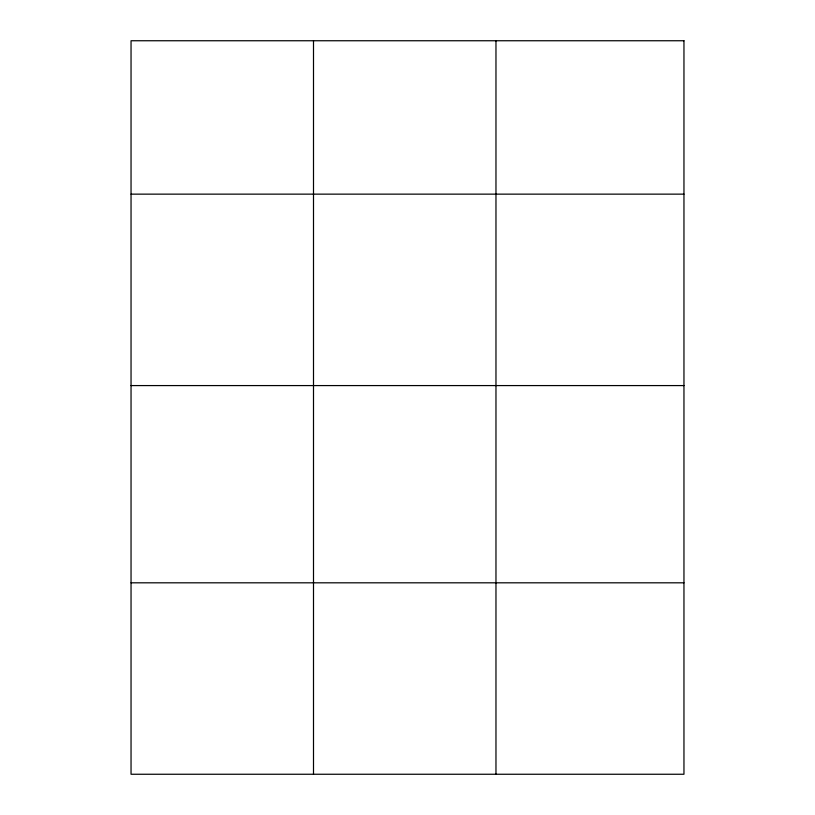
<?xml version="1.0" encoding="UTF-8"?>
<svg xmlns="http://www.w3.org/2000/svg" width="815" height="815" viewBox="0 0 815 815"><rect width="100%" height="100%" fill="white"/><g stroke="black" fill="none" stroke-linecap="round" stroke-linejoin="round"><path stroke-width="1.22" d="M131.042 194.143L683.958 194.143M131.042 385.577L683.958 385.577M131.042 582.817L683.958 582.817M495.968 40.75L495.968 774.25M313.5 40.75L313.5 774.25M683.958 40.75L131.042 40.75L131.042 774.25L683.958 774.25L683.958 40.75"/></g></svg>
